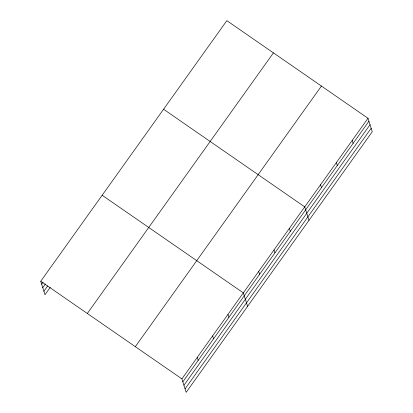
<?xml version="1.0" encoding="UTF-8"?>
<svg xmlns="http://www.w3.org/2000/svg" width="413" height="413" viewBox="0 0 413 413"><rect width="100%" height="100%" fill="white"/><g stroke="black" fill="none" stroke-linecap="round" stroke-linejoin="round"><path stroke-width="0.62" d="M40.742 281.258L226.84 20.65L368.014 118.283L372.258 131.742L186.16 392.35L181.911 378.886L40.742 281.258L44.986 294.717L50.231 287.376M41.672 284.201L43.169 282.105M42.766 287.675L45.389 284.005M43.892 291.248L47.64 286.002M87.329 313.472L273.427 52.869M135.325 346.667L321.428 86.064M181.911 378.886L368.014 118.283M182.84 381.834L368.943 121.231M183.935 385.303L370.038 124.7M185.065 388.881L371.163 128.273M163.569 109.254L304.737 206.887L308.986 220.351M102.156 195.256L243.324 292.889L247.573 306.348M352.196 140.435L353.125 143.383M336.378 162.583L337.307 165.53M320.555 184.735L321.484 187.683M289.384 228.389L290.313 231.337M274.031 249.886L274.96 252.833M258.677 271.387L259.607 274.335M227.971 314.386L228.9 317.334M212.618 335.888L213.547 338.836M197.264 357.39L198.194 360.337"/></g></svg>
